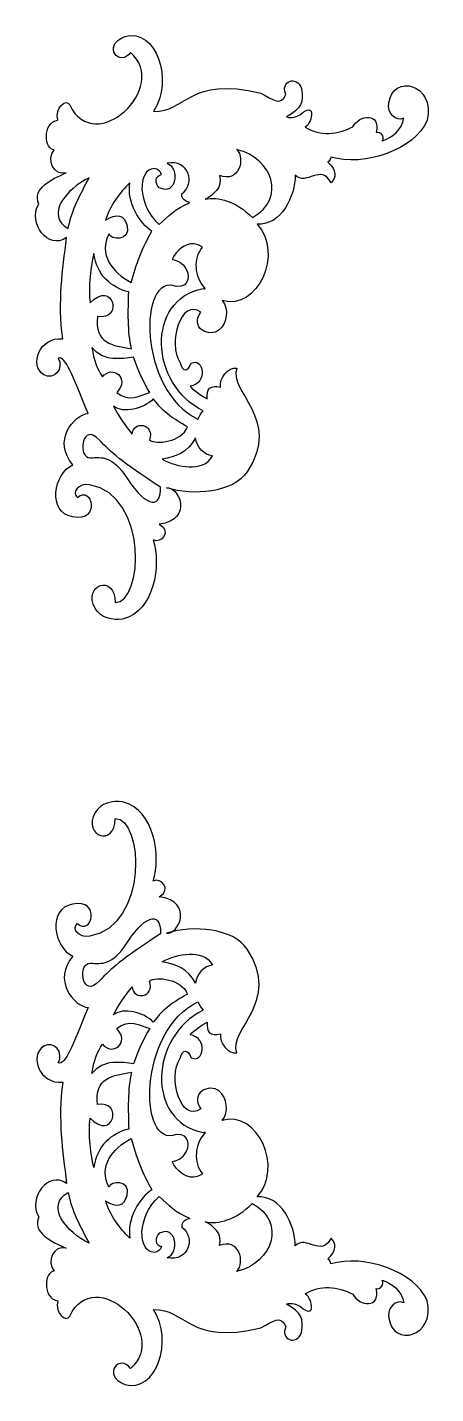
# Model space of a CAD drawing. Header units: centimetres. Extents: x -14.2 to 12.6, y -8.9 to 9.8.
# Drawn here: x -14.25 to -8.66, y -8.94 to 9.76 of the extents above.
import ezdxf

# ---------------------------------------------------------------- set-up
doc = ezdxf.new("R2010")
doc.units = ezdxf.units.CM
doc.header["$MEASUREMENT"] = 0
doc.layers.add('Layer 1', color=7, linetype='Continuous')

msp = doc.modelspace()

# ---------------------------------------------------------------- linework, layer by layer
at = {"layer": 'Layer 1', "color": 56}
for points, knots in [([(-12.91318, 9.63477), (-13.23535, 9.50457), (-12.9762, 9.20192), (-12.83642, 9.41771), (-12.83642, 9.41771), (-12.28181, 8.94336), (-13.32408, 7.97594), (-13.66635, 8.69982), (-13.66635, 8.69982), (-13.71108, 8.7942), (-13.87753, 8.6559), (-13.82898, 8.492), (-13.82898, 8.492), (-14.05049, 8.45582), (-14.00663, 8.07381), (-13.87864, 8.08516), (-13.87864, 8.08516), (-13.98749, 7.94764), (-13.8825, 7.72297), (-13.71621, 7.77118), (-13.71621, 7.77118), (-13.91921, 7.67571), (-14.17674, 7.56876), (-14.09113, 7.34067), (-14.09113, 7.34067), (-14.24631, 7.08343), (-13.95459, 6.70512), (-13.71145, 6.88266), (-13.71145, 6.88266), (-13.76067, 6.42541), (-13.83254, 6.02499), (-13.76235, 5.49916), (-13.76235, 5.49916), (-14.07912, 5.53046), (-14.22505, 5.13578), (-14.02161, 5.00689), (-14.02161, 5.00689), (-13.88018, 4.91729), (-13.74048, 5.10013), (-13.82498, 5.23532), (-13.82498, 5.23532), (-13.71833, 5.26275), (-13.63696, 5.01201), (-13.41266, 4.47563), (-13.41266, 4.47563), (-13.61031, 4.46549), (-13.90993, 4.08796), (-13.62151, 3.77571), (-13.62151, 3.77571), (-13.8919, 3.65315), (-13.97119, 3.12254), (-13.62874, 3.06209), (-13.62874, 3.06209), (-13.2288, 2.98442), (-13.36603, 3.50653), (-13.55978, 3.327), (-13.55978, 3.327), (-13.64005, 3.3916), (-13.55626, 3.52515), (-13.39011, 3.50191), (-13.39011, 3.50191), (-12.58382, 3.34896), (-12.66097, 1.87826), (-13.04477, 1.89099), (-13.04477, 1.89099), (-13.04378, 2.28885), (-13.49178, 2.13533), (-13.31996, 1.80985), (-13.31996, 1.80985), (-13.24158, 1.6768), (-13.07911, 1.64144), (-12.94276, 1.66131), (-12.94276, 1.66131), (-12.50236, 1.77816), (-12.41926, 2.40091), (-12.52314, 2.74638), (-12.52314, 2.74638), (-12.42827, 2.68565), (-12.25553, 2.86364), (-12.44225, 2.96022), (-12.44225, 2.96022), (-11.95294, 3.0273), (-12.19086, 3.49841), (-12.34213, 3.45743), (-12.34213, 3.45743), (-11.9702, 3.3461), (-11.43409, 3.3927), (-11.23698, 3.6757), (-11.23698, 3.6757), (-10.76015, 4.41684), (-11.50373, 4.7676), (-11.37872, 5.09729), (-11.37872, 5.09729), (-11.50139, 5.11365), (-11.62297, 4.95976), (-11.60488, 4.83786), (-11.60488, 4.83786), (-11.73694, 4.87485), (-11.80429, 4.80822), (-11.78469, 4.67805), (-11.78469, 4.67805), (-11.86885, 4.72551), (-11.95386, 4.77528), (-12.01933, 4.85071), (-12.01933, 4.85071), (-11.77018, 4.88689), (-11.82952, 5.24608), (-12.00505, 5.16604), (-12.00505, 5.16604), (-12.04905, 5.03607), (-12.12277, 5.04535), (-12.15589, 5.16874), (-12.15589, 5.16874), (-12.32735, 5.4398), (-12.14761, 6.05737), (-11.87077, 5.86342), (-11.87077, 5.86342), (-12.0294, 5.65167), (-11.75862, 5.50843), (-11.61999, 5.61999), (-11.61999, 5.61999), (-11.5133, 5.71303), (-11.48341, 5.90711), (-11.57964, 6.02142), (-11.57964, 6.02142), (-11.09193, 5.88333), (-10.7358, 6.66739), (-11.10333, 7.06772), (-11.10333, 7.06772), (-10.76567, 7.0456), (-10.58237, 7.45819), (-10.58129, 7.73715), (-10.58129, 7.73715), (-10.42832, 7.58352), (-10.22519, 7.90323), (-10.08843, 7.63099), (-10.08843, 7.63099), (-10.02062, 7.70256), (-10.00843, 7.80854), (-10.1325, 7.91386), (-10.1325, 7.91386), (-10.1109, 7.92962), (-10.09779, 7.95688), (-10.09526, 7.98486), (-10.09526, 7.98486), (-9.639, 7.84763), (-8.93744, 8.09034), (-8.77785, 8.48795), (-8.77785, 8.48795), (-8.6593, 8.99423), (-9.24897, 9.12267), (-9.29865, 8.72913), (-9.29865, 8.72913), (-9.33103, 8.58745), (-9.19781, 8.45989), (-9.09464, 8.51838), (-9.09464, 8.51838), (-9.11856, 8.35841), (-9.25518, 8.25025), (-9.38949, 8.20868), (-9.38949, 8.20868), (-9.36106, 8.26548), (-9.41332, 8.34683), (-9.4735, 8.32363), (-9.4735, 8.32363), (-9.41177, 8.60098), (-9.70246, 8.56885), (-9.79401, 8.39801), (-9.79401, 8.39801), (-9.99514, 8.29298), (-10.24507, 8.27019), (-10.44392, 8.39237), (-10.44392, 8.39237), (-10.33185, 8.4794), (-10.30208, 8.75242), (-10.50744, 8.56998), (-10.50744, 8.56998), (-10.54976, 8.53666), (-10.63138, 8.51626), (-10.70194, 8.53392), (-10.70194, 8.53392), (-10.49837, 8.65003), (-10.46178, 8.73636), (-10.49648, 8.92296), (-10.49648, 8.92296), (-10.55856, 9.1149), (-10.79516, 9.01837), (-10.70712, 8.84272), (-10.70712, 8.84272), (-10.78238, 8.67278), (-10.87885, 8.77711), (-11.05349, 8.85805), (-11.05349, 8.85805), (-12.03051, 9.10541), (-12.08082, 8.59133), (-12.52112, 8.60966), (-12.52112, 8.60966), (-12.23705, 9.03214), (-12.4841, 9.76088), (-12.91322, 9.63477), (-12.91322, 9.63477), (-12.91322, 9.63477), (-12.91318, 9.63477), (-12.91318, 9.63477)], [0, 0, 0, 0, 0.01923077, 0.01923077, 0.01923077, 0.01923077, 0.03846154, 0.03846154, 0.03846154, 0.03846154, 0.05769231, 0.05769231, 0.05769231, 0.05769231, 0.07692308, 0.07692308, 0.07692308, 0.07692308, 0.09615385, 0.09615385, 0.09615385, 0.09615385, 0.11538462, 0.11538462, 0.11538462, 0.11538462, 0.13461538, 0.13461538, 0.13461538, 0.13461538, 0.15384615, 0.15384615, 0.15384615, 0.15384615, 0.17307692, 0.17307692, 0.17307692, 0.17307692, 0.19230769, 0.19230769, 0.19230769, 0.19230769, 0.21153846, 0.21153846, 0.21153846, 0.21153846, 0.23076923, 0.23076923, 0.23076923, 0.23076923, 0.25, 0.25, 0.25, 0.25, 0.26923077, 0.26923077, 0.26923077, 0.26923077, 0.28846154, 0.28846154, 0.28846154, 0.28846154, 0.30769231, 0.30769231, 0.30769231, 0.30769231, 0.32692308, 0.32692308, 0.32692308, 0.32692308, 0.34615385, 0.34615385, 0.34615385, 0.34615385, 0.36538462, 0.36538462, 0.36538462, 0.36538462, 0.38461538, 0.38461538, 0.38461538, 0.38461538, 0.40384615, 0.40384615, 0.40384615, 0.40384615, 0.42307692, 0.42307692, 0.42307692, 0.42307692, 0.44230769, 0.44230769, 0.44230769, 0.44230769, 0.46153846, 0.46153846, 0.46153846, 0.46153846, 0.48076923, 0.48076923, 0.48076923, 0.48076923, 0.5, 0.5, 0.5, 0.5, 0.51923077, 0.51923077, 0.51923077, 0.51923077, 0.53846154, 0.53846154, 0.53846154, 0.53846154, 0.55769231, 0.55769231, 0.55769231, 0.55769231, 0.57692308, 0.57692308, 0.57692308, 0.57692308, 0.59615385, 0.59615385, 0.59615385, 0.59615385, 0.61538462, 0.61538462, 0.61538462, 0.61538462, 0.63461538, 0.63461538, 0.63461538, 0.63461538, 0.65384615, 0.65384615, 0.65384615, 0.65384615, 0.67307692, 0.67307692, 0.67307692, 0.67307692, 0.69230769, 0.69230769, 0.69230769, 0.69230769, 0.71153846, 0.71153846, 0.71153846, 0.71153846, 0.73076923, 0.73076923, 0.73076923, 0.73076923, 0.75, 0.75, 0.75, 0.75, 0.76923077, 0.76923077, 0.76923077, 0.76923077, 0.78846154, 0.78846154, 0.78846154, 0.78846154, 0.80769231, 0.80769231, 0.80769231, 0.80769231, 0.82692308, 0.82692308, 0.82692308, 0.82692308, 0.84615385, 0.84615385, 0.84615385, 0.84615385, 0.86538462, 0.86538462, 0.86538462, 0.86538462, 0.88461538, 0.88461538, 0.88461538, 0.88461538, 0.90384615, 0.90384615, 0.90384615, 0.90384615, 0.92307692, 0.92307692, 0.92307692, 0.92307692, 0.94230769, 0.94230769, 0.94230769, 0.94230769, 0.96153846, 0.96153846, 0.96153846, 0.96153846, 1, 1, 1, 1]), ([(-11.38203, 8.08921), (-11.38203, 8.08921), (-11.37562, 8.08718), (-11.37562, 8.08718), (-11.37562, 8.08718), (-11.37562, 8.08718), (-11.37334, 8.08651), (-11.37334, 8.08651), (-11.37334, 8.08651), (-10.89795, 7.97068), (-10.69453, 7.41803), (-11.16581, 7.1599), (-11.16581, 7.1599), (-11.4089, 7.3901), (-11.62629, 7.44205), (-11.81179, 7.40897), (-11.81179, 7.40897), (-11.7001, 7.46735), (-11.56622, 7.57273), (-11.61791, 7.73399), (-11.61791, 7.73399), (-11.35174, 7.62561), (-11.25664, 7.96011), (-11.38203, 8.08922), (-11.38203, 8.08922), (-11.38203, 8.08922), (-11.38203, 8.08921), (-11.38203, 8.08921)], [0, 0, 0, 0, 0.125, 0.125, 0.125, 0.125, 0.25, 0.25, 0.25, 0.25, 0.375, 0.375, 0.375, 0.375, 0.5, 0.5, 0.5, 0.5, 0.625, 0.625, 0.625, 0.625, 0.75, 0.75, 0.75, 0.75, 1, 1, 1, 1]), ([(-12.13354, 7.48334), (-12.14496, 7.3757), (-12.00197, 7.36662), (-12.02781, 7.36005), (-12.02781, 7.36005), (-12.22044, 7.27867), (-12.3066, 7.1906), (-12.44379, 7.06098), (-12.44379, 7.06098), (-12.74649, 7.33904), (-12.74256, 7.82088), (-12.5092, 7.82766), (-12.5092, 7.82766), (-12.46584, 7.81975), (-12.41715, 7.79716), (-12.40923, 7.74584), (-12.40923, 7.74584), (-12.50159, 7.73709), (-12.50623, 7.61859), (-12.4403, 7.56626), (-12.4403, 7.56626), (-12.20775, 7.43991), (-12.15654, 7.84274), (-12.33507, 7.89988), (-12.33507, 7.89988), (-12.03365, 7.95934), (-11.94067, 7.61833), (-12.13354, 7.48334)], [0, 0, 0, 0, 0.125, 0.125, 0.125, 0.125, 0.25, 0.25, 0.25, 0.25, 0.375, 0.375, 0.375, 0.375, 0.5, 0.5, 0.5, 0.5, 0.625, 0.625, 0.625, 0.625, 0.75, 0.75, 0.75, 0.75, 1, 1, 1, 1]), ([(-13.3988, 7.70198), (-13.52156, 7.48099), (-13.64047, 7.25204), (-13.68744, 7.00685), (-13.68744, 7.00685), (-14.00898, 7.18335), (-13.71188, 7.55712), (-13.3988, 7.70198)], [0, 0, 0, 0, 0.33333333, 0.33333333, 0.33333333, 0.33333333, 1, 1, 1, 1]), ([(-12.84345, 7.63143), (-12.89046, 7.37031), (-12.70469, 7.07011), (-12.54061, 6.96965), (-12.54061, 6.96965), (-12.66852, 6.75987), (-12.75988, 6.50835), (-12.82421, 6.26887), (-12.82421, 6.26887), (-13.08366, 6.40333), (-13.27898, 6.65763), (-13.12796, 6.93676), (-13.12796, 6.93676), (-13.11548, 6.84174), (-12.82892, 6.83604), (-12.8801, 7.04655), (-12.8801, 7.04655), (-12.91604, 7.19437), (-13.02597, 7.22124), (-13.17679, 7.12137), (-13.17679, 7.12137), (-13.11057, 7.32045), (-12.99011, 7.49555), (-12.84345, 7.63145), (-12.84345, 7.63145), (-12.84345, 7.63145), (-12.84345, 7.63143), (-12.84345, 7.63143)], [0, 0, 0, 0, 0.125, 0.125, 0.125, 0.125, 0.25, 0.25, 0.25, 0.25, 0.375, 0.375, 0.375, 0.375, 0.5, 0.5, 0.5, 0.5, 0.625, 0.625, 0.625, 0.625, 0.75, 0.75, 0.75, 0.75, 1, 1, 1, 1]), ([(-11.97401, 6.79858), (-11.93072, 6.79734), (-11.8887, 6.78274), (-11.85172, 6.75282), (-11.85172, 6.75282), (-11.97688, 6.5973), (-11.95375, 6.34341), (-11.82399, 6.19924), (-11.82399, 6.19924), (-11.79426, 6.1726), (-11.82476, 6.18539), (-11.84241, 6.18504), (-11.84241, 6.18504), (-12.63064, 6.03282), (-12.56803, 4.87351), (-11.84159, 4.51146), (-11.84159, 4.51146), (-11.87003, 4.47797), (-11.89154, 4.43889), (-11.91277, 4.39989), (-11.91277, 4.39989), (-12.73214, 4.78164), (-12.73431, 6.41818), (-12.20845, 6.21457), (-12.20845, 6.21457), (-12.0088, 6.20306), (-12.03029, 6.39525), (-12.08099, 6.46431), (-12.08099, 6.46431), (-12.11819, 6.53531), (-12.19396, 6.57177), (-12.26535, 6.58219), (-12.26535, 6.58219), (-12.20331, 6.71797), (-12.08465, 6.80173), (-11.97402, 6.79857), (-11.97402, 6.79857), (-11.97402, 6.79857), (-11.97401, 6.79858), (-11.97401, 6.79858)], [0, 0, 0, 0, 0.09090909, 0.09090909, 0.09090909, 0.09090909, 0.18181818, 0.18181818, 0.18181818, 0.18181818, 0.27272727, 0.27272727, 0.27272727, 0.27272727, 0.36363636, 0.36363636, 0.36363636, 0.36363636, 0.45454545, 0.45454545, 0.45454545, 0.45454545, 0.54545455, 0.54545455, 0.54545455, 0.54545455, 0.63636364, 0.63636364, 0.63636364, 0.63636364, 0.72727273, 0.72727273, 0.72727273, 0.72727273, 0.81818182, 0.81818182, 0.81818182, 0.81818182, 1, 1, 1, 1]), ([(-13.33507, 6.66785), (-13.30178, 6.37302), (-13.08956, 6.19205), (-12.85855, 6.14026), (-12.85855, 6.14026), (-12.86772, 5.88766), (-12.8742, 5.59337), (-12.8229, 5.36176), (-12.8229, 5.36176), (-13.0771, 5.40248), (-13.33014, 5.43633), (-13.2881, 5.80502), (-13.2881, 5.80502), (-12.92368, 5.74328), (-13.07, 6.31792), (-13.38742, 5.99075), (-13.38742, 5.99075), (-13.41416, 6.19184), (-13.38, 6.5222), (-13.33507, 6.66785)], [0, 0, 0, 0, 0.16666667, 0.16666667, 0.16666667, 0.16666667, 0.33333333, 0.33333333, 0.33333333, 0.33333333, 0.5, 0.5, 0.5, 0.5, 0.66666667, 0.66666667, 0.66666667, 0.66666667, 1, 1, 1, 1]), ([(-13.36292, 5.38134), (-13.20697, 5.17867), (-12.94541, 5.22526), (-12.79528, 5.24821), (-12.79528, 5.24821), (-12.73629, 5.08591), (-12.6538, 4.89197), (-12.57234, 4.76491), (-12.57234, 4.76491), (-12.70489, 4.71862), (-12.85524, 4.62935), (-13.02305, 4.76324), (-13.02305, 4.76324), (-12.83385, 4.95815), (-13.08519, 5.15128), (-13.21982, 4.97692), (-13.21982, 4.97692), (-13.29549, 5.09027), (-13.33368, 5.19978), (-13.36291, 5.38135), (-13.36291, 5.38135), (-13.36291, 5.38135), (-13.36292, 5.38134), (-13.36292, 5.38134)], [0, 0, 0, 0, 0.14285714, 0.14285714, 0.14285714, 0.14285714, 0.28571429, 0.28571429, 0.28571429, 0.28571429, 0.42857143, 0.42857143, 0.42857143, 0.42857143, 0.57142857, 0.57142857, 0.57142857, 0.57142857, 0.71428571, 0.71428571, 0.71428571, 0.71428571, 1, 1, 1, 1]), ([(-12.52273, 4.67637), (-12.37263, 4.47666), (-12.25048, 4.40743), (-12.05471, 4.29146), (-12.05471, 4.29146), (-12.13865, 4.08746), (-12.48084, 4.04365), (-12.57695, 4.11498), (-12.57695, 4.11498), (-12.49443, 4.33324), (-12.80188, 4.3901), (-12.8118, 4.19207), (-12.8118, 4.19207), (-12.89863, 4.29522), (-13.00144, 4.45314), (-13.06554, 4.57433), (-13.06554, 4.57433), (-12.93008, 4.47281), (-12.65716, 4.53816), (-12.52274, 4.67636), (-12.52274, 4.67636), (-12.52274, 4.67636), (-12.52273, 4.67637), (-12.52273, 4.67637)], [0, 0, 0, 0, 0.14285714, 0.14285714, 0.14285714, 0.14285714, 0.28571429, 0.28571429, 0.28571429, 0.28571429, 0.42857143, 0.42857143, 0.42857143, 0.42857143, 0.57142857, 0.57142857, 0.57142857, 0.57142857, 0.71428571, 0.71428571, 0.71428571, 0.71428571, 1, 1, 1, 1]), ([(-12.42323, 3.46577), (-12.42264, 3.12299), (-12.65742, 3.23103), (-12.91493, 3.64084), (-12.91493, 3.64084), (-13.12424, 3.93144), (-13.2494, 3.86194), (-13.41487, 3.87219), (-13.41487, 3.87219), (-13.55136, 3.92707), (-13.49105, 4.35437), (-13.26475, 4.11626), (-13.26475, 4.11626), (-13.07731, 3.92488), (-12.9984, 3.84643), (-12.42324, 3.46578), (-12.42324, 3.46578), (-12.42324, 3.46578), (-12.42323, 3.46577), (-12.42323, 3.46577)], [0, 0, 0, 0, 0.16666667, 0.16666667, 0.16666667, 0.16666667, 0.33333333, 0.33333333, 0.33333333, 0.33333333, 0.5, 0.5, 0.5, 0.5, 0.66666667, 0.66666667, 0.66666667, 0.66666667, 1, 1, 1, 1]), ([(-11.94566, 4.14384), (-11.92674, 4.01894), (-11.82922, 3.90541), (-11.71309, 3.89613), (-11.71309, 3.89613), (-11.77261, 3.77165), (-11.9156, 3.7442), (-12.0336, 3.74849), (-12.0336, 3.74849), (-12.16193, 3.75111), (-12.28714, 3.7901), (-12.4019, 3.8515), (-12.4019, 3.8515), (-12.21387, 3.88834), (-12.05068, 3.93439), (-11.94566, 4.14384)], [0, 0, 0, 0, 0.2, 0.2, 0.2, 0.2, 0.4, 0.4, 0.4, 0.4, 0.6, 0.6, 0.6, 0.6, 1, 1, 1, 1]), ([(-12.91318, -8.81135), (-13.23535, -8.68115), (-12.9762, -8.3785), (-12.83642, -8.59429), (-12.83642, -8.59429), (-12.28181, -8.11994), (-13.32408, -7.15252), (-13.66635, -7.8764), (-13.66635, -7.8764), (-13.71108, -7.97078), (-13.87753, -7.83248), (-13.82898, -7.66858), (-13.82898, -7.66858), (-14.05049, -7.6324), (-14.00663, -7.25039), (-13.87864, -7.26174), (-13.87864, -7.26174), (-13.98749, -7.12422), (-13.8825, -6.89955), (-13.71621, -6.94776), (-13.71621, -6.94776), (-13.91921, -6.85229), (-14.17674, -6.74534), (-14.09113, -6.51725), (-14.09113, -6.51725), (-14.24631, -6.26001), (-13.95459, -5.8817), (-13.71145, -6.05924), (-13.71145, -6.05924), (-13.76067, -5.60199), (-13.83254, -5.20157), (-13.76235, -4.67574), (-13.76235, -4.67574), (-14.07912, -4.70704), (-14.22505, -4.31236), (-14.02161, -4.18347), (-14.02161, -4.18347), (-13.88018, -4.09387), (-13.74048, -4.27671), (-13.82498, -4.4119), (-13.82498, -4.4119), (-13.71833, -4.43933), (-13.63696, -4.18859), (-13.41266, -3.65221), (-13.41266, -3.65221), (-13.61031, -3.64207), (-13.90993, -3.26454), (-13.62151, -2.95229), (-13.62151, -2.95229), (-13.8919, -2.82973), (-13.97119, -2.29912), (-13.62874, -2.23867), (-13.62874, -2.23867), (-13.2288, -2.161), (-13.36603, -2.68311), (-13.55978, -2.50358), (-13.55978, -2.50358), (-13.64005, -2.56818), (-13.55626, -2.70173), (-13.39011, -2.67849), (-13.39011, -2.67849), (-12.58382, -2.52554), (-12.66097, -1.05484), (-13.04477, -1.06757), (-13.04477, -1.06757), (-13.04378, -1.46543), (-13.49178, -1.31191), (-13.31996, -0.98643), (-13.31996, -0.98643), (-13.24158, -0.85338), (-13.07911, -0.81802), (-12.94276, -0.83789), (-12.94276, -0.83789), (-12.50236, -0.95474), (-12.41926, -1.57749), (-12.52314, -1.92296), (-12.52314, -1.92296), (-12.42827, -1.86223), (-12.25553, -2.04022), (-12.44225, -2.1368), (-12.44225, -2.1368), (-11.95294, -2.20388), (-12.19086, -2.67499), (-12.34213, -2.63401), (-12.34213, -2.63401), (-11.9702, -2.52268), (-11.43409, -2.56928), (-11.23698, -2.85228), (-11.23698, -2.85228), (-10.76015, -3.59342), (-11.50373, -3.94418), (-11.37872, -4.27387), (-11.37872, -4.27387), (-11.50139, -4.29023), (-11.62297, -4.13634), (-11.60488, -4.01444), (-11.60488, -4.01444), (-11.73694, -4.05143), (-11.80429, -3.9848), (-11.78469, -3.85463), (-11.78469, -3.85463), (-11.86885, -3.90209), (-11.95386, -3.95186), (-12.01933, -4.02729), (-12.01933, -4.02729), (-11.77018, -4.06347), (-11.82952, -4.42266), (-12.00505, -4.34262), (-12.00505, -4.34262), (-12.04905, -4.21265), (-12.12277, -4.22193), (-12.15589, -4.34532), (-12.15589, -4.34532), (-12.32735, -4.61638), (-12.14761, -5.23395), (-11.87077, -5.04), (-11.87077, -5.04), (-12.0294, -4.82825), (-11.75862, -4.68501), (-11.61999, -4.79657), (-11.61999, -4.79657), (-11.5133, -4.88961), (-11.48341, -5.08369), (-11.57964, -5.198), (-11.57964, -5.198), (-11.09193, -5.05991), (-10.7358, -5.84397), (-11.10333, -6.2443), (-11.10333, -6.2443), (-10.76567, -6.22218), (-10.58237, -6.63477), (-10.58129, -6.91373), (-10.58129, -6.91373), (-10.42832, -6.7601), (-10.22519, -7.07981), (-10.08843, -6.80757), (-10.08843, -6.80757), (-10.02062, -6.87914), (-10.00843, -6.98512), (-10.1325, -7.09044), (-10.1325, -7.09044), (-10.1109, -7.1062), (-10.09779, -7.13346), (-10.09526, -7.16144), (-10.09526, -7.16144), (-9.639, -7.02421), (-8.93744, -7.26692), (-8.77785, -7.66453), (-8.77785, -7.66453), (-8.6593, -8.17081), (-9.24897, -8.29925), (-9.29865, -7.90571), (-9.29865, -7.90571), (-9.33103, -7.76403), (-9.19781, -7.63647), (-9.09464, -7.69496), (-9.09464, -7.69496), (-9.11856, -7.53499), (-9.25518, -7.42683), (-9.38949, -7.38526), (-9.38949, -7.38526), (-9.36106, -7.44206), (-9.41332, -7.52341), (-9.4735, -7.50021), (-9.4735, -7.50021), (-9.41177, -7.77756), (-9.70246, -7.74543), (-9.79401, -7.57459), (-9.79401, -7.57459), (-9.99514, -7.46956), (-10.24507, -7.44677), (-10.44392, -7.56895), (-10.44392, -7.56895), (-10.33185, -7.65598), (-10.30208, -7.929), (-10.50744, -7.74656), (-10.50744, -7.74656), (-10.54976, -7.71324), (-10.63138, -7.69284), (-10.70194, -7.7105), (-10.70194, -7.7105), (-10.49837, -7.82661), (-10.46178, -7.91294), (-10.49648, -8.09954), (-10.49648, -8.09954), (-10.55856, -8.29148), (-10.79516, -8.19495), (-10.70712, -8.0193), (-10.70712, -8.0193), (-10.78238, -7.84936), (-10.87885, -7.95369), (-11.05349, -8.03463), (-11.05349, -8.03463), (-12.03051, -8.28199), (-12.08082, -7.76791), (-12.52112, -7.78624), (-12.52112, -7.78624), (-12.23705, -8.20872), (-12.4841, -8.93746), (-12.91322, -8.81135), (-12.91322, -8.81135), (-12.91322, -8.81135), (-12.91318, -8.81135), (-12.91318, -8.81135)], [0, 0, 0, 0, 0.01923077, 0.01923077, 0.01923077, 0.01923077, 0.03846154, 0.03846154, 0.03846154, 0.03846154, 0.05769231, 0.05769231, 0.05769231, 0.05769231, 0.07692308, 0.07692308, 0.07692308, 0.07692308, 0.09615385, 0.09615385, 0.09615385, 0.09615385, 0.11538462, 0.11538462, 0.11538462, 0.11538462, 0.13461538, 0.13461538, 0.13461538, 0.13461538, 0.15384615, 0.15384615, 0.15384615, 0.15384615, 0.17307692, 0.17307692, 0.17307692, 0.17307692, 0.19230769, 0.19230769, 0.19230769, 0.19230769, 0.21153846, 0.21153846, 0.21153846, 0.21153846, 0.23076923, 0.23076923, 0.23076923, 0.23076923, 0.25, 0.25, 0.25, 0.25, 0.26923077, 0.26923077, 0.26923077, 0.26923077, 0.28846154, 0.28846154, 0.28846154, 0.28846154, 0.30769231, 0.30769231, 0.30769231, 0.30769231, 0.32692308, 0.32692308, 0.32692308, 0.32692308, 0.34615385, 0.34615385, 0.34615385, 0.34615385, 0.36538462, 0.36538462, 0.36538462, 0.36538462, 0.38461538, 0.38461538, 0.38461538, 0.38461538, 0.40384615, 0.40384615, 0.40384615, 0.40384615, 0.42307692, 0.42307692, 0.42307692, 0.42307692, 0.44230769, 0.44230769, 0.44230769, 0.44230769, 0.46153846, 0.46153846, 0.46153846, 0.46153846, 0.48076923, 0.48076923, 0.48076923, 0.48076923, 0.5, 0.5, 0.5, 0.5, 0.51923077, 0.51923077, 0.51923077, 0.51923077, 0.53846154, 0.53846154, 0.53846154, 0.53846154, 0.55769231, 0.55769231, 0.55769231, 0.55769231, 0.57692308, 0.57692308, 0.57692308, 0.57692308, 0.59615385, 0.59615385, 0.59615385, 0.59615385, 0.61538462, 0.61538462, 0.61538462, 0.61538462, 0.63461538, 0.63461538, 0.63461538, 0.63461538, 0.65384615, 0.65384615, 0.65384615, 0.65384615, 0.67307692, 0.67307692, 0.67307692, 0.67307692, 0.69230769, 0.69230769, 0.69230769, 0.69230769, 0.71153846, 0.71153846, 0.71153846, 0.71153846, 0.73076923, 0.73076923, 0.73076923, 0.73076923, 0.75, 0.75, 0.75, 0.75, 0.76923077, 0.76923077, 0.76923077, 0.76923077, 0.78846154, 0.78846154, 0.78846154, 0.78846154, 0.80769231, 0.80769231, 0.80769231, 0.80769231, 0.82692308, 0.82692308, 0.82692308, 0.82692308, 0.84615385, 0.84615385, 0.84615385, 0.84615385, 0.86538462, 0.86538462, 0.86538462, 0.86538462, 0.88461538, 0.88461538, 0.88461538, 0.88461538, 0.90384615, 0.90384615, 0.90384615, 0.90384615, 0.92307692, 0.92307692, 0.92307692, 0.92307692, 0.94230769, 0.94230769, 0.94230769, 0.94230769, 0.96153846, 0.96153846, 0.96153846, 0.96153846, 1, 1, 1, 1]), ([(-12.42323, -2.64235), (-12.42264, -2.29957), (-12.65742, -2.40761), (-12.91493, -2.81742), (-12.91493, -2.81742), (-13.12424, -3.10802), (-13.2494, -3.03852), (-13.41487, -3.04877), (-13.41487, -3.04877), (-13.55136, -3.10365), (-13.49105, -3.53095), (-13.26475, -3.29284), (-13.26475, -3.29284), (-13.07731, -3.10146), (-12.9984, -3.02301), (-12.42324, -2.64236), (-12.42324, -2.64236), (-12.42324, -2.64236), (-12.42323, -2.64235), (-12.42323, -2.64235)], [0, 0, 0, 0, 0.16666667, 0.16666667, 0.16666667, 0.16666667, 0.33333333, 0.33333333, 0.33333333, 0.33333333, 0.5, 0.5, 0.5, 0.5, 0.66666667, 0.66666667, 0.66666667, 0.66666667, 1, 1, 1, 1]), ([(-11.94566, -3.32042), (-11.92674, -3.19552), (-11.82922, -3.08199), (-11.71309, -3.07271), (-11.71309, -3.07271), (-11.77261, -2.94823), (-11.9156, -2.92078), (-12.0336, -2.92507), (-12.0336, -2.92507), (-12.16193, -2.92769), (-12.28714, -2.96668), (-12.4019, -3.02808), (-12.4019, -3.02808), (-12.21387, -3.06492), (-12.05068, -3.11097), (-11.94566, -3.32042)], [0, 0, 0, 0, 0.2, 0.2, 0.2, 0.2, 0.4, 0.4, 0.4, 0.4, 0.6, 0.6, 0.6, 0.6, 1, 1, 1, 1]), ([(-12.52273, -3.85295), (-12.37263, -3.65324), (-12.25048, -3.58401), (-12.05471, -3.46804), (-12.05471, -3.46804), (-12.13865, -3.26404), (-12.48084, -3.22023), (-12.57695, -3.29156), (-12.57695, -3.29156), (-12.49443, -3.50982), (-12.80188, -3.56668), (-12.8118, -3.36865), (-12.8118, -3.36865), (-12.89863, -3.4718), (-13.00144, -3.62972), (-13.06554, -3.75091), (-13.06554, -3.75091), (-12.93008, -3.64939), (-12.65716, -3.71474), (-12.52274, -3.85294), (-12.52274, -3.85294), (-12.52274, -3.85294), (-12.52273, -3.85295), (-12.52273, -3.85295)], [0, 0, 0, 0, 0.14285714, 0.14285714, 0.14285714, 0.14285714, 0.28571429, 0.28571429, 0.28571429, 0.28571429, 0.42857143, 0.42857143, 0.42857143, 0.42857143, 0.57142857, 0.57142857, 0.57142857, 0.57142857, 0.71428571, 0.71428571, 0.71428571, 0.71428571, 1, 1, 1, 1]), ([(-11.97401, -5.97516), (-11.93072, -5.97392), (-11.8887, -5.95932), (-11.85172, -5.9294), (-11.85172, -5.9294), (-11.97688, -5.77388), (-11.95375, -5.51999), (-11.82399, -5.37582), (-11.82399, -5.37582), (-11.79426, -5.34918), (-11.82476, -5.36197), (-11.84241, -5.36162), (-11.84241, -5.36162), (-12.63064, -5.2094), (-12.56803, -4.05009), (-11.84159, -3.68804), (-11.84159, -3.68804), (-11.87003, -3.65455), (-11.89154, -3.61547), (-11.91277, -3.57647), (-11.91277, -3.57647), (-12.73214, -3.95822), (-12.73431, -5.59476), (-12.20845, -5.39115), (-12.20845, -5.39115), (-12.0088, -5.37964), (-12.03029, -5.57183), (-12.08099, -5.64089), (-12.08099, -5.64089), (-12.11819, -5.71189), (-12.19396, -5.74835), (-12.26535, -5.75877), (-12.26535, -5.75877), (-12.20331, -5.89455), (-12.08465, -5.97831), (-11.97402, -5.97515), (-11.97402, -5.97515), (-11.97402, -5.97515), (-11.97401, -5.97516), (-11.97401, -5.97516)], [0, 0, 0, 0, 0.09090909, 0.09090909, 0.09090909, 0.09090909, 0.18181818, 0.18181818, 0.18181818, 0.18181818, 0.27272727, 0.27272727, 0.27272727, 0.27272727, 0.36363636, 0.36363636, 0.36363636, 0.36363636, 0.45454545, 0.45454545, 0.45454545, 0.45454545, 0.54545455, 0.54545455, 0.54545455, 0.54545455, 0.63636364, 0.63636364, 0.63636364, 0.63636364, 0.72727273, 0.72727273, 0.72727273, 0.72727273, 0.81818182, 0.81818182, 0.81818182, 0.81818182, 1, 1, 1, 1]), ([(-13.36292, -4.55792), (-13.20697, -4.35525), (-12.94541, -4.40184), (-12.79528, -4.42479), (-12.79528, -4.42479), (-12.73629, -4.26249), (-12.6538, -4.06855), (-12.57234, -3.94149), (-12.57234, -3.94149), (-12.70489, -3.8952), (-12.85524, -3.80593), (-13.02305, -3.93982), (-13.02305, -3.93982), (-12.83385, -4.13473), (-13.08519, -4.32786), (-13.21982, -4.1535), (-13.21982, -4.1535), (-13.29549, -4.26685), (-13.33368, -4.37636), (-13.36291, -4.55793), (-13.36291, -4.55793), (-13.36291, -4.55793), (-13.36292, -4.55792), (-13.36292, -4.55792)], [0, 0, 0, 0, 0.14285714, 0.14285714, 0.14285714, 0.14285714, 0.28571429, 0.28571429, 0.28571429, 0.28571429, 0.42857143, 0.42857143, 0.42857143, 0.42857143, 0.57142857, 0.57142857, 0.57142857, 0.57142857, 0.71428571, 0.71428571, 0.71428571, 0.71428571, 1, 1, 1, 1]), ([(-13.33507, -5.84443), (-13.30178, -5.5496), (-13.08956, -5.36863), (-12.85855, -5.31684), (-12.85855, -5.31684), (-12.86772, -5.06424), (-12.8742, -4.76995), (-12.8229, -4.53834), (-12.8229, -4.53834), (-13.0771, -4.57906), (-13.33014, -4.61291), (-13.2881, -4.9816), (-13.2881, -4.9816), (-12.92368, -4.91986), (-13.07, -5.4945), (-13.38742, -5.16733), (-13.38742, -5.16733), (-13.41416, -5.36842), (-13.38, -5.69878), (-13.33507, -5.84443)], [0, 0, 0, 0, 0.16666667, 0.16666667, 0.16666667, 0.16666667, 0.33333333, 0.33333333, 0.33333333, 0.33333333, 0.5, 0.5, 0.5, 0.5, 0.66666667, 0.66666667, 0.66666667, 0.66666667, 1, 1, 1, 1]), ([(-12.84345, -6.80801), (-12.89046, -6.54689), (-12.70469, -6.24669), (-12.54061, -6.14623), (-12.54061, -6.14623), (-12.66852, -5.93645), (-12.75988, -5.68493), (-12.82421, -5.44545), (-12.82421, -5.44545), (-13.08366, -5.57991), (-13.27898, -5.83421), (-13.12796, -6.11334), (-13.12796, -6.11334), (-13.11548, -6.01832), (-12.82892, -6.01262), (-12.8801, -6.22313), (-12.8801, -6.22313), (-12.91604, -6.37095), (-13.02597, -6.39782), (-13.17679, -6.29795), (-13.17679, -6.29795), (-13.11057, -6.49703), (-12.99011, -6.67213), (-12.84345, -6.80803), (-12.84345, -6.80803), (-12.84345, -6.80803), (-12.84345, -6.80801), (-12.84345, -6.80801)], [0, 0, 0, 0, 0.125, 0.125, 0.125, 0.125, 0.25, 0.25, 0.25, 0.25, 0.375, 0.375, 0.375, 0.375, 0.5, 0.5, 0.5, 0.5, 0.625, 0.625, 0.625, 0.625, 0.75, 0.75, 0.75, 0.75, 1, 1, 1, 1]), ([(-13.3988, -6.87856), (-13.52156, -6.65757), (-13.64047, -6.42862), (-13.68744, -6.18343), (-13.68744, -6.18343), (-14.00898, -6.35993), (-13.71188, -6.7337), (-13.3988, -6.87856)], [0, 0, 0, 0, 0.33333333, 0.33333333, 0.33333333, 0.33333333, 1, 1, 1, 1]), ([(-12.13354, -6.65992), (-12.14496, -6.55228), (-12.00196, -6.5432), (-12.02781, -6.53663), (-12.02781, -6.53663), (-12.22044, -6.45525), (-12.3066, -6.36718), (-12.44379, -6.23756), (-12.44379, -6.23756), (-12.74649, -6.51562), (-12.74256, -6.99746), (-12.5092, -7.00424), (-12.5092, -7.00424), (-12.46584, -6.99633), (-12.41715, -6.97374), (-12.40923, -6.92242), (-12.40923, -6.92242), (-12.50159, -6.91367), (-12.50623, -6.79517), (-12.4403, -6.74284), (-12.4403, -6.74284), (-12.20775, -6.61649), (-12.15654, -7.01932), (-12.33507, -7.07646), (-12.33507, -7.07646), (-12.03365, -7.13592), (-11.94067, -6.79491), (-12.13354, -6.65992)], [0, 0, 0, 0, 0.125, 0.125, 0.125, 0.125, 0.25, 0.25, 0.25, 0.25, 0.375, 0.375, 0.375, 0.375, 0.5, 0.5, 0.5, 0.5, 0.625, 0.625, 0.625, 0.625, 0.75, 0.75, 0.75, 0.75, 1, 1, 1, 1]), ([(-11.38203, -7.26579), (-11.38203, -7.26579), (-11.37562, -7.26376), (-11.37562, -7.26376), (-11.37562, -7.26376), (-11.37562, -7.26376), (-11.37334, -7.26309), (-11.37334, -7.26309), (-11.37334, -7.26309), (-10.89795, -7.14726), (-10.69453, -6.59461), (-11.16581, -6.33648), (-11.16581, -6.33648), (-11.4089, -6.56668), (-11.62629, -6.61863), (-11.81179, -6.58555), (-11.81179, -6.58555), (-11.7001, -6.64393), (-11.56622, -6.74931), (-11.61791, -6.91057), (-11.61791, -6.91057), (-11.35174, -6.80219), (-11.25664, -7.13669), (-11.38203, -7.2658), (-11.38203, -7.2658), (-11.38203, -7.2658), (-11.38203, -7.26579), (-11.38203, -7.26579)], [0, 0, 0, 0, 0.125, 0.125, 0.125, 0.125, 0.25, 0.25, 0.25, 0.25, 0.375, 0.375, 0.375, 0.375, 0.5, 0.5, 0.5, 0.5, 0.625, 0.625, 0.625, 0.625, 0.75, 0.75, 0.75, 0.75, 1, 1, 1, 1])]:
    msp.add_open_spline(points, degree=3, knots=knots, dxfattribs=at)

doc.saveas('drawing.dxf')
